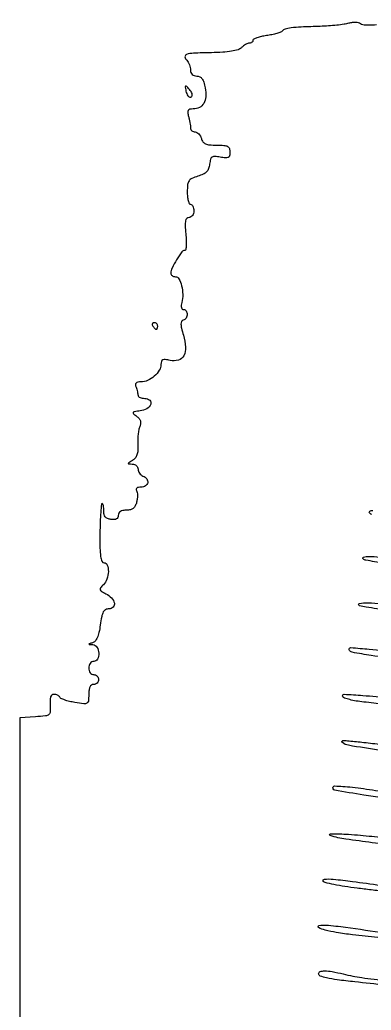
# Model space of a CAD drawing. Extents: x 0 to 1897, y 0 to 3427.
# Drawn here: x 0 to 107, y 2956 to 3257.1 of the extents above; entities that cross this region are included whole.
import ezdxf

# ---------------------------------------------------------------- set-up
doc = ezdxf.new("R2010")
doc.units = 0
doc.header["$MEASUREMENT"] = 0

msp = doc.modelspace()

# ---------------------------------------------------------------- linework, layer by layer
for points in [[(219.245846, 3120.475329, 0.000003), (205.98125, 3122.107869, 0.000003), (190.348975, 3124.031636, 0.000003), (174, 3126.043424, -0.000282)], [(108.651119, 3255.560003, -0.021524), (106.270227, 3255.457027, -0.021667), (104.459626, 3255.535195, -0.176532), (103.720503, 3255.879497, 0.137976), (103.181806, 3256.181655, 0.047729), (102.290643, 3256.308666, 0.043045), (101.230539, 3256.266396, 0.038207), (100.148823, 3256.044569, -0.033063), (98.736838, 3255.739866, -0.009474), (96.515592, 3255.455141, -0.009492), (93.991401, 3255.228476, -0.009952), (91.5, 3255.102129, 0.003397), (85.667644, 3254.882966, 0.01952), (82.587148, 3254.625495, 0.035575), (80.758452, 3254.267079, 0.169899), (79.89412, 3253.674174, -0.145289), (79.42921, 3253.321281, -0.019414), (78.248882, 3252.927656, -0.021118), (76.775359, 3252.565753, -0.01632), (75.14412, 3252.292505, 0.019345), (73.55602, 3252.016598, 0.030088), (72.217335, 3251.644869, 0.030222), (71.231461, 3251.237957, 0.287264), (71, 3250.868331, -0.122614), (70.917548, 3250.537158, -0.100764), (70.685268, 3250.255072, -0.091105), (70.337836, 3250.065555, -0.079582), (69.928571, 3250, 0.092976), (69.421446, 3249.904877, 0.03532), (68.767936, 3249.596061, 0.033477), (68.087297, 3249.151113, 0.034885), (67.482032, 3248.624889, -0.125745), (66.449453, 3248.01262, -0.029849), (64.483745, 3247.561965, -0.024643), (61.806419, 3247.248889, -0.011944), (58.361734, 3247.09983, 0.005621), (52.898738, 3246.93261, 0.064098), (50.777202, 3246.56873, 0.359767), (50.30484, 3245.851219, 0.170862), (50.816667, 3244.783333, -0.062923), (51.269949, 3244.198945, -0.039126), (51.652396, 3243.418854, -0.038763), (51.913269, 3242.575898, -0.055717), (52, 3241.8, 0.089466), (52.132856, 3241.063448, 0.113617), (52.512321, 3240.488258, 0.11031), (53.115119, 3240.125592, 0.080647), (53.888709, 3240, -0.116224), (54.80059, 3239.785133, -0.122287), (55.500822, 3239.187893, -0.081151), (56.032482, 3238.112913, -0.027984), (56.448243, 3236.424197, -0.057887), (56.637503, 3233.717189, -0.119367), (56.047538, 3231.69188, -0.150402), (54.718318, 3230.45068, -0.113636), (52.760924, 3230, 0.054498), (51.786557, 3229.893482, 0.202513), (51.293648, 3229.543522, 0.169243), (51.150003, 3228.896509, 0.036265), (51.369714, 3227.75, -0.011611), (51.601557, 3226.796895, -0.010252), (51.799577, 3225.79375, -0.010353), (51.940775, 3224.88225, -0.030524), (51.986345, 3224.25, 0.109522), (52.097556, 3223.773095, 0.098721), (52.402353, 3223.367188, 0.094038), (52.854149, 3223.094899, 0.08895), (53.383369, 3223, -0.129214), (53.951305, 3222.850737, -0.073972), (54.514007, 3222.4125, -0.065681), (54.986593, 3221.764694, -0.060903), (55.289749, 3221, 0.096447), (55.763706, 3220.014001, 0.131146), (56.53417, 3219.404082, 0.081615), (57.794227, 3219.08778, 0.020771), (59.90638, 3219, -0.016225), (62.169517, 3218.926542, -0.10385), (63.268398, 3218.620225, -0.192281), (63.813297, 3217.988908, -0.083225), (64, 3216.875, -0.054778), (63.877915, 3215.763979, -0.220904), (63.473557, 3215.236158, -0.148919), (62.683849, 3215.087074, -0.022083), (61.062798, 3215.33744, 0.026078), (59.377603, 3215.583954, 0.169645), (58.558262, 3215.380854, 0.188093), (58.090303, 3214.725201, 0.033319), (57.812798, 3213.21244, -0.059197), (57.488705, 3211.847164, -0.105225), (56.876421, 3210.87273, -0.091703), (55.855331, 3210.148039, -0.037021), (54.25, 3209.543203, 0.033128), (52.41934, 3208.869681, 0.138876), (51.527259, 3208.126247, 0.125632), (51.109725, 3206.98275, 0.025041), (51, 3204.793203, 0.024904), (51.072446, 3203.339597, 0.039563), (51.29375, 3202.114254, 0.047116), (51.613462, 3201.243609, 0.288829), (52, 3201, -0.191087), (52.381882, 3200.848523, -0.088204), (52.70625, 3200.4125, -0.068025), (52.926307, 3199.765418, -0.048028), (53, 3199, -0.071468), (52.890192, 3198.235693, -0.086741), (52.570308, 3197.5875, -0.100348), (52.095036, 3197.154158, -0.135637), (51.537218, 3197, 0.201967), (50.858456, 3196.714165, 0.146406), (50.473112, 3195.979207, 0.060864), (50.373257, 3194.566752, 0.011672), (50.564429, 3192, -0.015126), (50.693907, 3190.082924, -0.025361), (50.672077, 3188.46875, -0.02329), (50.536567, 3187.25081, -0.368835), (50.242818, 3187, 0.24244), (49.353549, 3186.541884, 0.017093), (47.75966, 3184.136524, 0.021839), (46.359219, 3181.617258, 0.116443), (46, 3180.095708, 0.124689), (46.105855, 3179.677829, 0.100781), (46.403906, 3179.321864, 0.090425), (46.849737, 3179.082644, 0.078188), (47.375, 3179, -0.277704), (48.451762, 3178.351984, -0.060927), (49.257323, 3176.247522, -0.055088), (49.614034, 3173.597689, -0.069996), (49.328631, 3171.148686, 0.04292), (49.181582, 3170.291998, 0.084415), (49.239561, 3169.605263, 0.131265), (49.487037, 3169.166648, 0.201686), (49.883369, 3169, -0.246764), (50.673314, 3168.584861, -0.159463), (50.972143, 3167.571677, -0.131615), (50.629784, 3166.429335, -0.175814), (49.787984, 3165.762661, 0.189138), (49.273678, 3165.333313, 0.12766), (49.084342, 3164.583625, 0.058719), (49.240012, 3163.333346, 0.012481), (49.817859, 3161.213596, -0.054545), (50.489001, 3157.569159, -0.141304), (49.943518, 3154.97966, -0.203137), (48.292475, 3153.640124, -0.124703), (45.75, 3153.557048, 0.024865), (44.309438, 3153.79802, 0.136911), (43.539161, 3153.676787, 0.215986), (43.133677, 3153.211776, 0.073051), (43, 3152.301696, -0.142337), (42.485573, 3150.531234, -0.07294), (40.963527, 3148.764632, -0.07053), (38.924766, 3147.448696, -0.10851), (36.88158, 3147, 0.044024), (35.934537, 3146.916453, 0.16132), (35.411849, 3146.633707, 0.206665), (35.235334, 3146.146292, 0.076717), (35.393011, 3145.418213, -0.016969), (35.625376, 3144.745256, -0.015089), (35.821697, 3144.03135, -0.015326), (35.959197, 3143.378353, -0.04425), (36, 3142.918213, 0.210273), (36.154486, 3142.567108, 0.081397), (36.609039, 3142.269725, 0.061978), (37.279563, 3142.067358, 0.042354), (38.073324, 3142, -0.178972), (39.560827, 3141.449937, -0.314271), (39.875495, 3140.234905, -0.174146), (38.714967, 3138.858245, -0.103168), (36.65285, 3138.175028, 0.008866), (34.95459, 3137.949443, 0.210336), (34.556063, 3137.697126, 0.37937), (34.603882, 3137.340911, 0.020199), (35.57388, 3136.569636, -0.058724), (36.31871, 3135.877583, -0.10353), (36.718558, 3135.143001, -0.107044), (36.783024, 3134.327335, -0.065951), (36.52878, 3133.394608, 0.05354), (36.236026, 3132.416602, 0.019412), (36.026329, 3130.981091, 0.018991), (35.916846, 3129.379557, 0.021472), (35.936351, 3127.838892, -0.029219), (35.931367, 3126.075532, -0.067276), (35.674101, 3124.777064, -0.088716), (35.144545, 3123.823452, -0.090283), (34.320051, 3123.119301, 0.005073), (33.176177, 3122.438436, 0.244585), (33.042211, 3122.216959, 0.417479), (33.174345, 3122.068332, 0.008934), (34.25, 3122.030409, -0.085898), (34.918267, 3121.902754, -0.092388), (35.485938, 3121.559088, -0.098414), (35.86582, 3121.055176, -0.11292), (36, 3120.468615, 0.088478), (36.112085, 3119.840167, 0.06652), (36.440625, 3119.217991, 0.065663), (36.926585, 3118.696157, 0.081035), (37.5, 3118.361626, -0.134016), (38.646713, 3117.520522, -0.212172), (38.947262, 3116.359745, -0.217344), (38.287109, 3115.37977, -0.13836), (36.940983, 3115, 0.04614), (36.166004, 3114.928332, 0.115556), (35.649329, 3114.700987, 0.200677), (35.447206, 3114.356089, 0.173606), (35.535126, 3113.943165, -0.101636), (35.744926, 3113.370191, -0.034264), (35.816295, 3112.479095, -0.032431), (35.76159, 3111.456071, -0.031921), (35.575091, 3110.443165, -0.05636), (35.149304, 3109.306815, -0.108249), (34.535329, 3108.557983, -0.10933), (33.669072, 3108.138915, -0.058262), (32.480948, 3108, 0.047279), (31.424172, 3107.89985, 0.094051), (30.645168, 3107.59184, 0.125128), (30.17195, 3107.091711, 0.12789), (30, 3106.430449, -0.110326), (29.851771, 3105.76685, -0.157322), (29.442516, 3105.328962, -0.116249), (28.746593, 3105.132128, -0.046348), (27.75, 3105.180449, -0.061103), (26.72132, 3105.457554, -0.121639), (26.04255, 3105.949629, -0.122462), (25.673616, 3106.698562, -0.062402), (25.579401, 3107.75, 0.024303), (25.567912, 3108.612294, 0.039215), (25.465279, 3109.338963, 0.046965), (25.298311, 3109.855645, 0.299763), (25.079401, 3109.999662, 0.387638), (24.843666, 3109.784333, 0.00398), (24.641541, 3107.355773, 0.010025), (24.481509, 3104.450456, 0.006035), (24.402442, 3100.999662, 0.006498), (24.412181, 3096.482459, 0.030724), (24.61022, 3093.901525, 0.060258), (24.994895, 3092.446022, 0.307158), (25.652442, 3092, -0.314467), (26.655874, 3091.29965, -0.096153), (26.967818, 3089.371273, -0.075991), (26.537372, 3087.045835, -0.113148), (25.442373, 3085.299515, 0.030663), (24.615029, 3084.363957, 0.23687), (24.503699, 3083.807945, 0.192542), (24.878428, 3083.31294, 0.019977), (26.183515, 3082.595827, -0.081912), (27.955731, 3081.314639, -0.143609), (28.810363, 3079.735706, -0.255036), (28.452576, 3078.530477, -0.198236), (27.167162, 3078, 0.123885), (26.142933, 3077.74227, 0.147097), (25.440113, 3077.039827, 0.074605), (24.944157, 3075.658173, 0.014757), (24.507806, 3073.056756, -0.019988), (24.1069, 3070.810889, -0.048531), (23.588055, 3069.211027, -0.07131), (22.946171, 3068.171031, -0.15536), (22.163968, 3067.672757, 0.003276), (21.138397, 3067.393898, 0.379851), (21.0689, 3067.286119, 0.347819), (21.167666, 3067.194473, 0.003093), (22.25, 3067.116001, -0.248121), (23.498709, 3066.345924, -0.121326), (24.049436, 3064.502414, -0.131462), (23.66257, 3062.710201, -0.281278), (22.5, 3062, 0.130775), (21.924246, 3061.846791, 0.10214), (21.4375, 3061.416667, 0.08892), (21.111864, 3060.769411, 0.072314), (21, 3060, 0.072314), (21.111864, 3059.230589, 0.08892), (21.4375, 3058.583333, 0.10214), (21.924246, 3058.153209, 0.130775), (22.5, 3058, -0.099038), (23.072457, 3057.885486, -0.097945), (23.559375, 3057.559375, -0.097945), (23.885486, 3057.072457, -0.099038), (24, 3056.5, -0.099038), (23.885486, 3055.927543, -0.097945), (23.559375, 3055.440625, -0.097945), (23.072457, 3055.114514, -0.099038), (22.5, 3055, 0.154218), (21.846953, 3054.793669, 0.127318), (21.371442, 3054.23535, 0.081349), (21.087559, 3053.283544, 0.03189), (21, 3051.912102, -0.025331), (20.901649, 3049.972013, -0.244359), (20.463065, 3049.303503, -0.160265), (19.541354, 3049.123352, -0.009946), (16.75, 3049.530101, -0.017637), (15.097816, 3049.864775, -0.0246), (13.650521, 3050.287728, -0.022663), (12.526015, 3050.73534, -0.198891), (12.166667, 3051.117998, 0.121274), (11.934397, 3051.455543, 0.06528), (11.513986, 3051.740912, 0.059022), (10.980873, 3051.934344, 0.057603), (10.412861, 3052, 0.16864), (9.7986, 3051.786758, 0.140381), (9.392836, 3051.222677, 0.079788), (9.207729, 3050.235765, 0.026032), (9.246194, 3048.75, -0.030095), (9.282138, 3046.726715, -0.218216), (8.850855, 3045.882083, -0.141474), (7.81177, 3045.457493, -0.010689), (4.75, 3045.195209), (0, 3044.890418), (0, 2693.945209, 0.000071)], [(141.337422, 3158.627339, -0.000141), (115.025597, 3162.137032, -0.173717)], [(107.201435, 3106.656714, -0.115084), (106.55, 3107.057943, -0.453974), (106.58714, 3107.649403, -0.167757), (107.489491, 3107.9518, -0.027584)], [(164.387207, 3029.688489, -0.000013), (175.2, 3028.362281, -0.000013), (187.443767, 3026.859908, -0.000014)], [(182.5, 3040.125561, 0.000057), (145.264908, 3044.738354, 0.000278)], [(111.974671, 3077.580232, -0.001942), (105.447668, 3078.506409, -0.036425), (103.424546, 3078.95385, -0.755328), (103.433316, 3079.604139, -0.081983), (105.980956, 3079.85951, -0.014301), (114.551502, 3079.066236, -0.005318)], [(115.536476, 3062.644279, -0.008917), (107.031354, 3063.808474, -0.006418), (101.218821, 3064.786533, -0.273935), (100.30789, 3065.57633, -0.533632), (100.793685, 3066.204044, -0.00755), (106.426596, 3065.733665, -0.008648), (115.184504, 3064.715773, -0.001667)], [(110.796968, 3048.967171, 0.003137), (104.71897, 3049.664686, -0.014526), (102.460511, 3049.976131, -0.020079), (100.458295, 3050.395025, -0.017105), (98.861581, 3050.855203, -0.177431), (98.332587, 3051.27088, -0.599511), (98.766378, 3052.017139, -0.011338), (104.410177, 3051.68635, -0.012222), (112.710353, 3050.806074, -0.00391)], [(109.788623, 3035.015881, -0.011987), (100.108013, 3036.503248, -0.114959), (98.222781, 3037.312204, -0.715477), (98.418371, 3037.93232, -0.030389), (100.266382, 3037.862853, -0.002892), (104.762824, 3037.393009, -0.003684), (110.12098, 3036.761782, -0.002896)], [(111.685624, 2991.962742, 0.000113), (106.981004, 2992.543242, 0.000152), (102.727657, 2993.06577, -0.007554), (98.943843, 2993.587579, -0.011407), (95.668291, 2994.166597, -0.006331), (92.959887, 2994.745111, -0.201181), (92.41864, 2995.131644, -0.564908), (92.773707, 2995.822311, -0.039388), (95.457926, 2995.792164, -0.011308), (101.332976, 2995.127936, -0.000743), (118.245077, 2992.801851, -0.003161)], [(109, 2978.022456, -0.003687), (101.354683, 2978.882505, -0.012456), (96.380583, 2979.605333, -0.017865), (93.002117, 2980.307592, -0.067731), (91, 2981.097819, -0.695238), (91.09494, 2981.703714, -0.07008), (93.249594, 2981.833995, -0.014228), (99.214805, 2981.18728, -0.002091), (111.246948, 2979.483986, 0.000972)]]:
    msp.add_lwpolyline(points, format="xyb")
for points in [[(50.70731, 3235.011247, 0.050099), (50.97475, 3234.29178, 0.086397), (51.349227, 3233.776414, 0.128502), (51.765141, 3233.54133, 0.205946), (52.162248, 3233.600275, 0.159192), (52.44643, 3233.936651, 0.126655), (52.510176, 3234.41028, 0.092221), (52.332004, 3234.981999, 0.051721), (51.926114, 3235.589028, 0.010117), (50.858594, 3236.823607, 0.331468), (50.494099, 3236.896532, 0.34857), (50.33429, 3236.571793, 0.010575)], [(40.5, 3164, 0.029505), (40.768994, 3163.617226, 0.035638), (41.066025, 3163.29375, 0.038439), (41.34829, 3163.065539, 0.151918), (41.559017, 3163, 0.210953), (41.727648, 3163.07446, 0.081139), (41.870461, 3163.29375, 0.061769), (41.967655, 3163.617151, 0.042167), (42, 3164, 0.105053), (41.918938, 3164.381556, 0.099167), (41.688914, 3164.70625, 0.09642), (41.345238, 3164.923877, 0.093332), (40.940983, 3165, 0.108972), (40.586039, 3164.921712, 0.182303), (40.3746, 3164.70625, 0.161196), (40.343488, 3164.3821, 0.082592)], [(115, 3093.032911, 0.00043), (125.501411, 3091.585404, 0.00109), (133.135183, 3090.556807, 0.001326), (138.692083, 3089.835374, 0.006251), (141.8876, 3089.469657, -0.022347), (143.253267, 3089.26865, -0.024385), (144.555695, 3088.950499, -0.024824), (145.634322, 3088.571396, -0.099774), (146.213422, 3088.186578, -0.143681), (146.407157, 3087.831939, -0.357236), (146.281903, 3087.586355, -0.115482), (145.762786, 3087.490279, -0.023532), (144.825823, 3087.57861, 0.004775), (143.217479, 3087.791338, 0.000221), (137.748835, 3088.45912, 0.000367), (131.256285, 3089.244188, 0.000263), (124, 3090.11233, -0.003628), (116.840998, 3091.01774, -0.005566), (110.655313, 3091.915895, -0.002134), (105.372076, 3092.766289, -0.14128), (104.55, 3093.157898, -0.586691), (104.671625, 3093.7132, -0.076646), (106.198756, 3093.930015, -0.025252), (109.541389, 3093.720984, -0.006222)], [(117.5, 3021.559779, -0.004908), (129.698885, 3019.958531, -0.022454), (136.721817, 3018.642581, -0.892092), (136.663099, 3018.139503, -0.021594), (131, 3018.396982, -0.005172), (116.156882, 3019.870692, -0.010997), (104.715397, 3021.381647, -0.006069), (95.896821, 3022.853969, -0.529157), (95.433385, 3023.892215, -0.26854), (95.898603, 3024.141864, -0.007028), (98.339106, 3024.028943, -0.012967), (101.283535, 3023.774433, -0.008273), (104.692111, 3023.333311, 0.00098), (108.357624, 3022.804476, 0.000932), (112.087683, 3022.280881, 0.000924), (115.387217, 3021.8302, 0.003301)], [(113, 3008.0283, 0.006228), (120.346963, 3006.900361, 0.002192), (130.913116, 3005.459873, 0.002237), (142.02262, 3004.045425, 0.003672), (151.439837, 3002.959352, -0.01109), (158.043323, 3002.098328, -0.032752), (162.509199, 3001.112237, -0.583144), (162.655275, 3000.494297, -0.186825), (161.5, 3000.035986, -0.023991), (160.100459, 3000.091571, -0.012265), (158.353125, 3000.288447, -0.012159), (156.558836, 3000.579932, -0.017865), (155, 3000.930299, 0.020174), (153.214984, 3001.322856, 0.007042), (150.61875, 3001.747287, 0.00698), (147.745211, 3002.134671, 0.008091), (145, 3002.42082, -0.007009), (131.708496, 3003.777203, -0.003714), (115.271811, 3005.811549, -0.00207), (99.331823, 3007.971896, -0.040592), (94.5, 3009.052324, -0.847573), (94.569273, 3009.556676, -0.02086), (99.210639, 3009.493635, -0.012124), (106.389729, 3008.921376, -0.015251)], [(98.5, 2966.979551, 0.010426), (101.384824, 2966.341407, 0.012638), (104.114851, 2965.868353, 0.007074), (107.888466, 2965.366743, 0.001137), (115.263503, 2964.509418, -0.016001), (117.450943, 2964.188985, -0.030502), (119.177334, 2963.769364, -0.037511), (120.325283, 2963.318282, -0.445066), (120.444405, 2962.910045, -0.069603), (120.170691, 2962.580127, -0.084432), (119.832928, 2962.363253, -0.098189), (119.485417, 2962.290425, -0.137713), (119.180902, 2962.372372, 0.097041), (118.367848, 2962.662824, 0.005623), (115.739393, 2963.028898, 0.004392), (111.357517, 2963.549941, 0.000571), (102, 2964.568541, -0.005563), (96.635806, 2965.206701, -0.022987), (93.420507, 2965.776857, -0.034328), (91.477005, 2966.357028, -0.312646), (91, 2967.045313, -0.319995), (91.473089, 2967.708834, -0.0854), (92.828999, 2967.929901, -0.044051), (95.108032, 2967.708571, -0.013425)]]:
    msp.add_lwpolyline(points, format="xyb", close=True)

doc.saveas('drawing.dxf')
